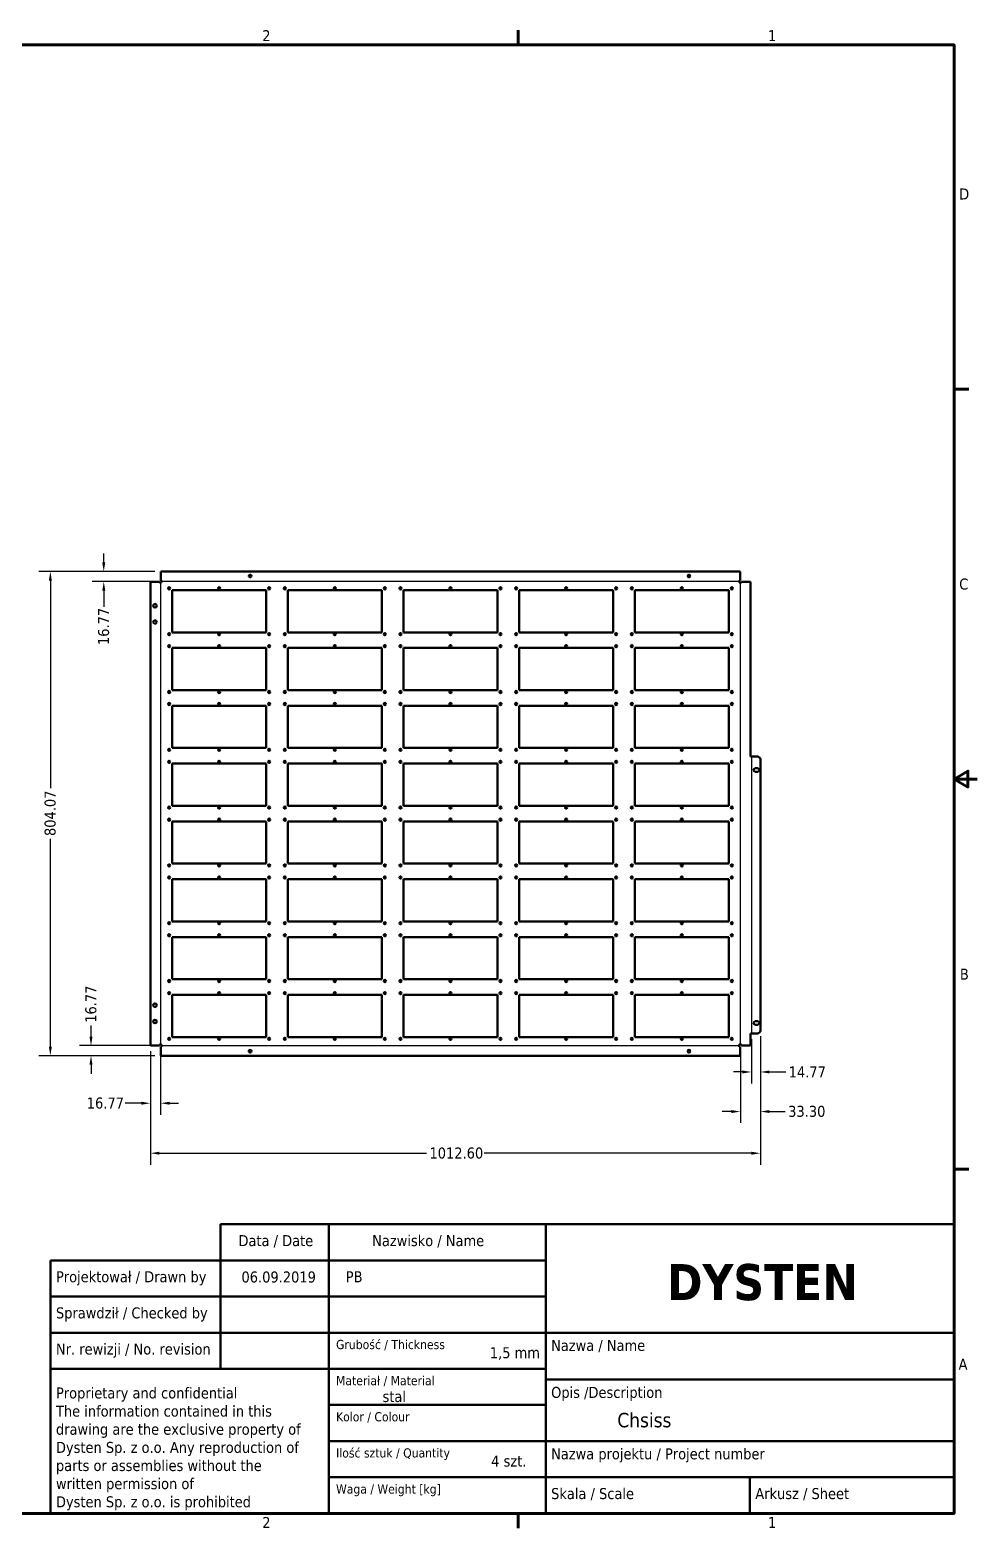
# Model space of a CAD drawing. Header units: millimetres. Extents: x 76 to 3277, y 38 to 2553.
# Drawn here: x 1704 to 3277, y 52 to 2539 of the extents above; entities that cross this region are included whole.
import ezdxf
from ezdxf.enums import TextEntityAlignment as Align

# ---------------------------------------------------------------- set-up
doc = ezdxf.new("R2010")
doc.units = ezdxf.units.MM
doc.header["$LTSCALE"] = 6
for name, color, linetype, lineweight in [('Linia środkowa zgięcia (ANSI)', 7, 'Continuous', 25), ('Obramowanie (ANSI)', 7, 'Continuous', 70), ('Tytuł (ANSI)', 7, 'Continuous', 50), ('Widoczne (ANSI)', 7, 'Continuous', 50), ('Wymiar (ANSI)', 7, 'Continuous', 25)]:
    doc.layers.add(name, color=color, linetype=linetype, lineweight=lineweight)
doc.styles.add('Styl tekstu42', font='tahoma.ttf')
doc.styles.add('Tekst notatki (ANSI)', font='tahoma.ttf')
doc.dimstyles.new('Domyślne - mm (ANSI)', dxfattribs={"dimscale": 6, "dimtxt": 3.048, "dimasz": 2.5, "dimexe": 3.175, "dimexo": 1.6002, "dimgap": 0.8, "dimtad": 0, "dimtoh": 1, "dimrnd": 1e-08, "dimzin": 4, "dimdsep": 46, "dimtxsty": 'Tekst notatki (ANSI)', "dimcen": 0.09, "dimdle": 10, "dimclrd": 256, "dimclre": 256, "dimclrt": 256, "dimadec": 1, "dimazin": 1, "dimtfac": 1, "dimtofl": 0, "dimtmove": 0, "dimatfit": 3, "dimfxl": 1, "dimtolj": 1, "dimtzin": 4, "dimlwd": -1, "dimlwe": -1, "dimarcsym": 0})

# ---------------------------------------------------------------- blocks, each defined once
blk = doc.blocks.new('Ramki Default Border')
at = {"layer": 'Obramowanie (ANSI)'}
for p, q in [((419.1, 419.1), (419.1, 423.16)), ((539.75, 323.85), (543.81, 323.85)), ((539.75, 107.95), (543.81, 107.95)), ((419.1, 12.7), (419.1, 8.64))]:
    blk.add_line(p, q, dxfattribs=at)
at = {"layer": 'Obramowanie (ANSI)', "flags": 128}
for points in [[(19.05, 12.7), (19.05, 419.1), (539.75, 419.1), (539.75, 12.7), (19.05, 12.7)], [(546.1, 215.9), (539.75, 215.9), (543.56, 218.1), (543.56, 213.7), (539.75, 215.9)]]:
    blk.add_lwpolyline(points, dxfattribs=at)
at = {"layer": 'Obramowanie (ANSI)', "char_height": 3.05, "attachment_point": 7, "style": 'Tekst notatki (ANSI)'}
for s, insert in [('2', (348.33, 420.12)), ('1', (488.26, 420.12)), ('D', (541.17, 376.3)), ('C', (541.17, 268.3)), ('B', (541.36, 160.4)), ('A', (540.99, 52.45)), ('2', (348.33, 8.64)), ('1', (488.26, 8.64))]:
    blk.add_mtext(s, dxfattribs=dict(at, insert=insert))
blk = doc.blocks.new('Tabelki rysunkowe Tabelka new')
at = {"layer": 'Tytuł (ANSI)'}
for p, q in [((529, 115), (326, 115)), ((326, 115), (326, 109)), ((356, 115), (356, 35)), ((416, 115), (416, 35)), ((529, 115), (529, 35)), ((326, 109), (326, 75)), ((279, 35), (279, 105)), ((279, 105), (356, 105)), ((356, 105), (416, 105)), ((356, 95), (279, 95)), ((356, 95), (416, 95)), ((356, 85), (279, 85)), ((356, 85), (416, 85)), ((416, 85), (529, 85)), ((356, 75), (279, 75)), ((356, 75), (416, 75)), ((416, 72), (529, 72)), ((356, 65), (416, 65)), ((356, 55), (416, 55)), ((416, 55), (529, 55)), ((356, 45), (416, 45)), ((416, 45), (529, 45)), ((472.5, 45), (472.5, 35)), ((529, 35), (279, 35))]:
    blk.add_line(p, q, dxfattribs=at)
at = {"layer": 'Tytuł (ANSI)', "style": 'Tekst notatki (ANSI)'}
for s, insert, char_height, attachment_point in [('Data / Date', (331, 112), 3.048, 1), ('Nazwisko / Name', (368, 112), 3.048, 1), ('\\fTahoma|b1|i0;\\H10.0000;DYSTEN', (476, 104), 10, 2), ('Projektował / Drawn by', (280.5, 102), 3.048, 1), ('Sprawdził / Checked by', (280.5, 92), 3.048, 1), ('\\fTahoma|b0|i0;\\H2.5400;Grubość / Thickness', (358, 83), 2.54, 1), ('Nazwa / Name', (417.5, 83), 3.048, 1), ('Nr. rewizji / No. revision', (280.5, 82), 3.048, 1), ('\\fTahoma|b0|i0;\\H2.5400;Materiał / Material', (358, 73), 2.54, 1), ('Opis /Description ', (417.5, 70), 3.048, 1), ('\\fTahoma|b0|i0;\\H2.5400;Kolor / Colour', (358, 63), 2.54, 1), ('\\fTahoma|b0|i0;\\H2.5400;Ilość sztuk / Quantity', (358, 53), 2.54, 1), ('Nazwa projektu / Project number', (417.5, 53), 3.048, 1), ('\\fTahoma|b0|i0;\\H2.5400;Waga / Weight [kg]', (358, 43), 2.54, 1), ('Skala / Scale', (417.5, 42), 3.048, 1), ('Arkusz / Sheet', (474, 42), 3.048, 1)]:
    blk.add_mtext(s, dxfattribs=dict(at, insert=insert, char_height=char_height, attachment_point=attachment_point))
at = {"layer": 'Tytuł (ANSI)', "insert": (280.5, 69.84), "char_height": 3.048, "attachment_point": 1, "line_spacing_factor": 0.987884, "style": 'Tekst notatki (ANSI)'}
blk.add_mtext('Proprietary and confidential\\PThe information contained in this\\Pdrawing are the exclusive property of\\PDysten Sp. z o.o. Any reproduction of\\Pparts or assemblies without the\\Pwritten permission of\\PDysten Sp. z o.o. is prohibited', dxfattribs=at)
at = {"layer": 'Tytuł (ANSI)'}
for tag, p, height, style in [('Data_001', (331.83, 98.89), 3.05, 'Tekst notatki (ANSI)'), ('Projektował_001', (360.69, 98.95), 3.05, 'Tekst notatki (ANSI)'), ('Grubość_materiału_001', (400.54, 77.94), 3.05, 'Tekst notatki (ANSI)'), ('Materiał_001', (370.86, 65.81), 3.05, 'Tekst notatki (ANSI)'), ('Nazwa_części_001', (435.82, 58.82), 4, 'Styl tekstu42'), ('Ilość_sztuk_001', (400.92, 47.95), 3.05, 'Tekst notatki (ANSI)')]:
    blk.add_attdef(tag, p, '', height=height, dxfattribs=dict(at, style=style))
at = {"layer": 'Tytuł (ANSI)', "style": 'Tekst notatki (ANSI)'}
for tag, p in [('kiedy_sprawdził', (332, 92)), ('Kto_zatwierdził', (361, 92)), ('Nr_części', (465.47, 80.14)), ('RAL', (395.29, 61)), ('Nr_projektu', (499.73, 51)), ('Waga', (401, 41))]:
    blk.add_attdef(tag, text='', height=3.05, dxfattribs=at).set_placement(p, align=Align.TOP_LEFT)
blk = doc.blocks.new('*D13')
at = {"layer": 'Defpoints', "color": 0, "transparency": 16777216}
for p in [(2917, 878.2), (1904.4, 853.2), (1904.4, 674.2)]:
    blk.add_point(p, dxfattribs=at)
at = {"layer": 'Wymiar (ANSI)', "transparency": 16777216}
for p, q in [((2917, 868.6), (2917, 655.1)), ((1904.4, 843.6), (1904.4, 655.1)), ((1919.4, 674.2), (2362.8, 674.2)), ((2902, 674.2), (2458.6, 674.2))]:
    blk.add_line(p, q, dxfattribs=at)
for points in [[(1919.4, 676.7), (1919.4, 671.7), (1904.4, 674.2)], [(2902, 676.7), (2902, 671.7), (2917, 674.2)]]:
    blk.add_solid(points, dxfattribs=at)
at = {"layer": 'Wymiar (ANSI)', "transparency": 16777216, "insert": (2367.6, 683.7), "char_height": 18.288, "attachment_point": 1, "style": 'Tekst notatki (ANSI)'}
blk.add_mtext('\\A1;1012.60', dxfattribs=at)
blk = doc.blocks.new('*D14')
at = {"layer": 'Defpoints', "color": 0, "transparency": 16777216}
for p in [(1904.4, 853.2), (1921.2, 854.6), (1921.2, 757.2)]:
    blk.add_point(p, dxfattribs=at)
at = {"layer": 'Wymiar (ANSI)', "transparency": 16777216}
for p, q in [((1904.4, 843.6), (1904.4, 738.1)), ((1921.2, 845), (1921.2, 738.1)), ((1889.4, 757.2), (1862.3, 757.2)), ((1936.2, 757.2), (1951.2, 757.2))]:
    blk.add_line(p, q, dxfattribs=at)
for points in [[(1889.4, 759.7), (1889.4, 754.7), (1904.4, 757.2)], [(1936.2, 759.7), (1936.2, 754.7), (1921.2, 757.2)]]:
    blk.add_solid(points, dxfattribs=at)
at = {"layer": 'Wymiar (ANSI)', "transparency": 16777216, "insert": (1798.7, 766.7), "char_height": 18.29, "attachment_point": 1, "style": 'Tekst notatki (ANSI)'}
blk.add_mtext('\\A1;16.77', dxfattribs=at)
blk = doc.blocks.new('*D15')
at = {"layer": 'Defpoints', "color": 0, "transparency": 16777216}
for p in [(2902.2, 873.2), (2917, 878.2), (2902.2, 809.1)]:
    blk.add_point(p, dxfattribs=at)
at = {"layer": 'Wymiar (ANSI)', "transparency": 16777216}
for p, q in [((2902.2, 863.6), (2902.2, 790.1)), ((2917, 868.6), (2917, 790.1)), ((2887.2, 809.1), (2872.2, 809.1)), ((2932, 809.1), (2959.1, 809.1))]:
    blk.add_line(p, q, dxfattribs=at)
for points in [[(2887.2, 811.6), (2887.2, 806.6), (2902.2, 809.1)], [(2932, 811.6), (2932, 806.6), (2917, 809.1)]]:
    blk.add_solid(points, dxfattribs=at)
at = {"layer": 'Wymiar (ANSI)', "transparency": 16777216, "insert": (2963.9, 818.3), "char_height": 18.29, "attachment_point": 1, "style": 'Tekst notatki (ANSI)'}
blk.add_mtext('\\A1;14.77', dxfattribs=at)
blk = doc.blocks.new('*D16')
at = {"layer": 'Defpoints', "color": 0, "transparency": 16777216}
for p in [(2917, 878.2), (2883.7, 854.6), (2883.7, 743.4)]:
    blk.add_point(p, dxfattribs=at)
at = {"layer": 'Wymiar (ANSI)', "transparency": 16777216}
for p, q in [((2917, 868.6), (2917, 724.4)), ((2883.7, 845), (2883.7, 724.4)), ((2868.7, 743.4), (2853.7, 743.4)), ((2932, 743.4), (2958.3, 743.4))]:
    blk.add_line(p, q, dxfattribs=at)
for points in [[(2868.7, 745.9), (2868.7, 740.9), (2883.7, 743.4)], [(2932, 745.9), (2932, 740.9), (2917, 743.4)]]:
    blk.add_solid(points, dxfattribs=at)
at = {"layer": 'Wymiar (ANSI)', "transparency": 16777216, "insert": (2963.1, 752.9), "char_height": 18.29, "attachment_point": 1, "style": 'Tekst notatki (ANSI)'}
blk.add_mtext('\\A1;33.30', dxfattribs=at)
blk = doc.blocks.new('*D17')
at = {"layer": 'Defpoints', "color": 0, "transparency": 16777216}
for p in [(1738.2, 1640.1), (1921.5, 1640.1), (1921.5, 836.1)]:
    blk.add_point(p, dxfattribs=at)
at = {"layer": 'Wymiar (ANSI)', "transparency": 16777216}
for p, q in [((1911.9, 1640.1), (1719.1, 1640.1)), ((1738.2, 1625.1), (1738.2, 1280.1)), ((1738.2, 851.1), (1738.2, 1196.1)), ((1911.9, 836.1), (1719.1, 836.1))]:
    blk.add_line(p, q, dxfattribs=at)
for points in [[(1735.7, 1625.1), (1740.7, 1625.1), (1738.2, 1640.1)], [(1735.7, 851.1), (1740.7, 851.1), (1738.2, 836.1)]]:
    blk.add_solid(points, dxfattribs=at)
at = {"layer": 'Wymiar (ANSI)', "transparency": 16777216, "insert": (1728.6, 1200.9), "char_height": 18.29, "attachment_point": 1, "rotation": 90, "style": 'Tekst notatki (ANSI)'}
blk.add_mtext('\\A1;804.07', dxfattribs=at)
blk = doc.blocks.new('*D18')
at = {"layer": 'Defpoints', "color": 0, "transparency": 16777216}
for p in [(1805.7, 852.8), (1922.9, 852.8), (1921.5, 836.1)]:
    blk.add_point(p, dxfattribs=at)
at = {"layer": 'Wymiar (ANSI)', "transparency": 16777216}
for p, q in [((1805.7, 867.8), (1805.7, 886)), ((1913.3, 852.8), (1786.7, 852.8)), ((1911.9, 836.1), (1786.7, 836.1)), ((1805.7, 821.1), (1805.7, 806.1))]:
    blk.add_line(p, q, dxfattribs=at)
for points in [[(1803.2, 867.8), (1808.2, 867.8), (1805.7, 852.8)], [(1803.2, 821.1), (1808.2, 821.1), (1805.7, 836.1)]]:
    blk.add_solid(points, dxfattribs=at)
at = {"layer": 'Wymiar (ANSI)', "transparency": 16777216, "insert": (1796.2, 890.8), "char_height": 18.29, "attachment_point": 1, "rotation": 90, "style": 'Tekst notatki (ANSI)'}
blk.add_mtext('\\A1;16.77', dxfattribs=at)
blk = doc.blocks.new('*D19')
at = {"layer": 'Defpoints', "color": 0, "transparency": 16777216}
for p in [(1826.9, 1623.4), (1921.5, 1640.1), (1922.9, 1623.4)]:
    blk.add_point(p, dxfattribs=at)
at = {"layer": 'Wymiar (ANSI)', "transparency": 16777216}
for p, q in [((1826.9, 1655.1), (1826.9, 1670.1)), ((1911.9, 1640.1), (1807.9, 1640.1)), ((1913.3, 1623.4), (1807.9, 1623.4)), ((1826.9, 1608.4), (1826.9, 1581.6))]:
    blk.add_line(p, q, dxfattribs=at)
for points in [[(1824.4, 1655.1), (1829.4, 1655.1), (1826.9, 1640.1)], [(1824.4, 1608.4), (1829.4, 1608.4), (1826.9, 1623.4)]]:
    blk.add_solid(points, dxfattribs=at)
at = {"layer": 'Wymiar (ANSI)', "transparency": 16777216, "insert": (1817.4, 1518), "char_height": 18.29, "attachment_point": 1, "rotation": 90, "style": 'Tekst notatki (ANSI)'}
blk.add_mtext('\\A1;16.77', dxfattribs=at)

msp = doc.modelspace()

# ---------------------------------------------------------------- linework, layer by layer
at = {"layer": 'Linia środkowa zgięcia (ANSI)'}
for p, q in [((1921.164, 1621.589), (1921.164, 854.589)), ((2881.931, 1623.356), (1922.931, 1623.356)), ((2883.698, 854.589), (2883.698, 1621.589)), ((2902.232, 1332.989), (2902.232, 873.189)), ((1922.931, 852.822), (2881.931, 852.822))]:
    msp.add_line(p, q, dxfattribs=at)
at = {"layer": 'Widoczne (ANSI)'}
for p, q in [((1919.396, 1622.989), (1904.396, 1622.989)), ((1904.396, 1622.989), (1904.396, 853.189)), ((1919.396, 1621.589), (1919.396, 1622.989)), ((1922.931, 1621.589), (1919.396, 1621.589)), ((2883.331, 1640.123), (1921.531, 1640.123)), ((1921.531, 1640.123), (1921.531, 1625.123)), ((1921.531, 1625.123), (1922.931, 1625.123)), ((1922.931, 1625.123), (1922.931, 1621.589)), ((2881.931, 1621.589), (2881.931, 1625.123)), ((2881.931, 1625.123), (2883.331, 1625.123)), ((2885.465, 1621.589), (2881.931, 1621.589)), ((2883.331, 1625.123), (2883.331, 1640.123)), ((2900.465, 1622.989), (2885.465, 1622.989)), ((2885.465, 1622.989), (2885.465, 1621.589)), ((2900.465, 1332.989), (2900.465, 1622.989)), ((1940.431, 1609.089), (2096.431, 1609.089)), ((1940.431, 1539.089), (1940.431, 1609.089)), ((2096.431, 1609.089), (2096.431, 1539.089)), ((2132.431, 1609.089), (2288.431, 1609.089)), ((2132.431, 1539.089), (2132.431, 1609.089)), ((2288.431, 1609.089), (2288.431, 1539.089)), ((2324.431, 1539.089), (2324.431, 1609.089)), ((2324.431, 1609.089), (2480.431, 1609.089)), ((2480.431, 1609.089), (2480.431, 1539.089)), ((2516.431, 1609.089), (2672.431, 1609.089)), ((2516.431, 1539.089), (2516.431, 1609.089)), ((2672.431, 1609.089), (2672.431, 1539.089)), ((2708.431, 1539.089), (2708.431, 1609.089)), ((2708.431, 1609.089), (2864.431, 1609.089)), ((2864.431, 1609.089), (2864.431, 1539.089)), ((2096.431, 1539.089), (1940.431, 1539.089)), ((2288.431, 1539.089), (2132.431, 1539.089)), ((2480.431, 1539.089), (2324.431, 1539.089)), ((2672.431, 1539.089), (2516.431, 1539.089)), ((2864.431, 1539.089), (2708.431, 1539.089)), ((1940.431, 1443.089), (1940.431, 1513.089)), ((1940.431, 1513.089), (2096.431, 1513.089)), ((2096.431, 1513.089), (2096.431, 1443.089)), ((2132.431, 1513.089), (2288.431, 1513.089)), ((2132.431, 1443.089), (2132.431, 1513.089)), ((2288.431, 1513.089), (2288.431, 1443.089)), ((2324.431, 1513.089), (2480.431, 1513.089)), ((2324.431, 1443.089), (2324.431, 1513.089)), ((2480.431, 1513.089), (2480.431, 1443.089)), ((2516.431, 1443.089), (2516.431, 1513.089)), ((2516.431, 1513.089), (2672.431, 1513.089)), ((2672.431, 1513.089), (2672.431, 1443.089)), ((2708.431, 1513.089), (2864.431, 1513.089)), ((2708.431, 1443.089), (2708.431, 1513.089)), ((2864.431, 1513.089), (2864.431, 1443.089)), ((2096.431, 1443.089), (1940.431, 1443.089)), ((2288.431, 1443.089), (2132.431, 1443.089)), ((2480.431, 1443.089), (2324.431, 1443.089)), ((2672.431, 1443.089), (2516.431, 1443.089)), ((2864.431, 1443.089), (2708.431, 1443.089)), ((1940.431, 1417.089), (2096.431, 1417.089)), ((1940.431, 1347.089), (1940.431, 1417.089)), ((2096.431, 1417.089), (2096.431, 1347.089)), ((2132.431, 1417.089), (2288.431, 1417.089)), ((2132.431, 1347.089), (2132.431, 1417.089)), ((2288.431, 1417.089), (2288.431, 1347.089)), ((2324.431, 1417.089), (2480.431, 1417.089)), ((2324.431, 1347.089), (2324.431, 1417.089)), ((2480.431, 1417.089), (2480.431, 1347.089)), ((2516.431, 1417.089), (2672.431, 1417.089)), ((2516.431, 1347.089), (2516.431, 1417.089)), ((2672.431, 1417.089), (2672.431, 1347.089)), ((2708.431, 1417.089), (2864.431, 1417.089)), ((2708.431, 1347.089), (2708.431, 1417.089)), ((2864.431, 1417.089), (2864.431, 1347.089)), ((2096.431, 1347.089), (1940.431, 1347.089)), ((2288.431, 1347.089), (2132.431, 1347.089)), ((2480.431, 1347.089), (2324.431, 1347.089)), ((2672.431, 1347.089), (2516.431, 1347.089)), ((2864.431, 1347.089), (2708.431, 1347.089)), ((1940.431, 1321.089), (2096.431, 1321.089)), ((1940.431, 1251.089), (1940.431, 1321.089)), ((2096.431, 1321.089), (2096.431, 1251.089)), ((2132.431, 1321.089), (2288.431, 1321.089)), ((2132.431, 1251.089), (2132.431, 1321.089)), ((2288.431, 1321.089), (2288.431, 1251.089)), ((2324.431, 1321.089), (2480.431, 1321.089)), ((2324.431, 1251.089), (2324.431, 1321.089)), ((2480.431, 1321.089), (2480.431, 1251.089)), ((2516.431, 1251.089), (2516.431, 1321.089)), ((2516.431, 1321.089), (2672.431, 1321.089)), ((2672.431, 1321.089), (2672.431, 1251.089)), ((2708.431, 1321.089), (2864.431, 1321.089)), ((2708.431, 1251.089), (2708.431, 1321.089)), ((2864.431, 1321.089), (2864.431, 1251.089)), ((2911.999, 1332.989), (2900.465, 1332.989)), ((2916.999, 878.189), (2916.999, 1327.989)), ((2908.499, 1313.389), (2909.954, 1313.389)), ((2909.954, 1307.489), (2908.499, 1307.489)), ((2911.045, 1313.389), (2912.499, 1313.389)), ((2912.499, 1307.489), (2911.045, 1307.489)), ((2096.431, 1251.089), (1940.431, 1251.089)), ((2288.431, 1251.089), (2132.431, 1251.089)), ((2480.431, 1251.089), (2324.431, 1251.089)), ((2672.431, 1251.089), (2516.431, 1251.089)), ((2864.431, 1251.089), (2708.431, 1251.089)), ((1940.431, 1225.089), (2096.431, 1225.089)), ((1940.431, 1155.089), (1940.431, 1225.089)), ((2096.431, 1225.089), (2096.431, 1155.089)), ((2132.431, 1225.089), (2288.431, 1225.089)), ((2132.431, 1155.089), (2132.431, 1225.089)), ((2288.431, 1225.089), (2288.431, 1155.089)), ((2324.431, 1225.089), (2480.431, 1225.089)), ((2324.431, 1155.089), (2324.431, 1225.089)), ((2480.431, 1225.089), (2480.431, 1155.089)), ((2516.431, 1225.089), (2672.431, 1225.089)), ((2516.431, 1155.089), (2516.431, 1225.089)), ((2672.431, 1225.089), (2672.431, 1155.089)), ((2708.431, 1155.089), (2708.431, 1225.089)), ((2708.431, 1225.089), (2864.431, 1225.089)), ((2864.431, 1225.089), (2864.431, 1155.089)), ((2096.431, 1155.089), (1940.431, 1155.089)), ((2288.431, 1155.089), (2132.431, 1155.089)), ((2480.431, 1155.089), (2324.431, 1155.089)), ((2672.431, 1155.089), (2516.431, 1155.089)), ((2864.431, 1155.089), (2708.431, 1155.089)), ((1940.431, 1129.089), (2096.431, 1129.089)), ((1940.431, 1059.089), (1940.431, 1129.089)), ((2096.431, 1129.089), (2096.431, 1059.089)), ((2132.431, 1129.089), (2288.431, 1129.089)), ((2132.431, 1059.089), (2132.431, 1129.089)), ((2288.431, 1129.089), (2288.431, 1059.089)), ((2324.431, 1129.089), (2480.431, 1129.089)), ((2324.431, 1059.089), (2324.431, 1129.089)), ((2480.431, 1129.089), (2480.431, 1059.089)), ((2516.431, 1129.089), (2672.431, 1129.089)), ((2516.431, 1059.089), (2516.431, 1129.089)), ((2672.431, 1129.089), (2672.431, 1059.089)), ((2708.431, 1129.089), (2864.431, 1129.089)), ((2708.431, 1059.089), (2708.431, 1129.089)), ((2864.431, 1129.089), (2864.431, 1059.089)), ((2096.431, 1059.089), (1940.431, 1059.089)), ((2288.431, 1059.089), (2132.431, 1059.089)), ((2480.431, 1059.089), (2324.431, 1059.089)), ((2672.431, 1059.089), (2516.431, 1059.089)), ((2864.431, 1059.089), (2708.431, 1059.089)), ((1940.431, 1033.089), (2096.431, 1033.089)), ((1940.431, 963.089), (1940.431, 1033.089)), ((2096.431, 1033.089), (2096.431, 963.089)), ((2132.431, 1033.089), (2288.431, 1033.089)), ((2132.431, 963.089), (2132.431, 1033.089)), ((2288.431, 1033.089), (2288.431, 963.089)), ((2324.431, 963.089), (2324.431, 1033.089)), ((2324.431, 1033.089), (2480.431, 1033.089)), ((2480.431, 1033.089), (2480.431, 963.089)), ((2516.431, 1033.089), (2672.431, 1033.089)), ((2516.431, 963.089), (2516.431, 1033.089)), ((2672.431, 1033.089), (2672.431, 963.089)), ((2708.431, 1033.089), (2864.431, 1033.089)), ((2708.431, 963.089), (2708.431, 1033.089)), ((2864.431, 1033.089), (2864.431, 963.089)), ((2096.431, 963.089), (1940.431, 963.089)), ((2288.431, 963.089), (2132.431, 963.089)), ((2480.431, 963.089), (2324.431, 963.089)), ((2672.431, 963.089), (2516.431, 963.089)), ((2864.431, 963.089), (2708.431, 963.089)), ((1940.431, 937.089), (2096.431, 937.089)), ((1940.431, 867.089), (1940.431, 937.089)), ((2096.431, 937.089), (2096.431, 867.089)), ((2132.431, 867.089), (2132.431, 937.089)), ((2132.431, 937.089), (2288.431, 937.089)), ((2288.431, 937.089), (2288.431, 867.089)), ((2324.431, 937.089), (2480.431, 937.089)), ((2324.431, 867.089), (2324.431, 937.089)), ((2480.431, 937.089), (2480.431, 867.089)), ((2516.431, 937.089), (2672.431, 937.089)), ((2516.431, 867.089), (2516.431, 937.089)), ((2672.431, 937.089), (2672.431, 867.089)), ((2708.431, 937.089), (2864.431, 937.089)), ((2708.431, 867.089), (2708.431, 937.089)), ((2864.431, 937.089), (2864.431, 867.089)), ((2900.465, 853.189), (2900.465, 873.189)), ((2900.465, 873.189), (2911.999, 873.189)), ((2908.499, 893.389), (2909.954, 893.389)), ((2909.954, 887.489), (2908.499, 887.489)), ((2911.045, 893.389), (2912.499, 893.389)), ((2912.499, 887.489), (2911.045, 887.489)), ((1904.396, 853.189), (1919.396, 853.189)), ((1919.396, 853.189), (1919.396, 854.589)), ((1919.396, 854.589), (1922.931, 854.589)), ((1922.931, 851.055), (1921.531, 851.055)), ((1921.531, 851.055), (1921.531, 836.055)), ((1922.931, 854.589), (1922.931, 851.055)), ((2096.431, 867.089), (1940.431, 867.089)), ((2288.431, 867.089), (2132.431, 867.089)), ((2480.431, 867.089), (2324.431, 867.089)), ((2672.431, 867.089), (2516.431, 867.089)), ((2864.431, 867.089), (2708.431, 867.089)), ((2881.931, 851.055), (2881.931, 854.589)), ((2881.931, 854.589), (2885.465, 854.589)), ((2883.331, 851.055), (2881.931, 851.055)), ((2883.331, 836.055), (2883.331, 851.055)), ((2885.465, 854.589), (2885.465, 853.189)), ((2885.465, 853.189), (2900.465, 853.189)), ((1921.531, 836.055), (2883.331, 836.055))]:
    msp.add_line(p, q, dxfattribs=at)
for centre, radius in [((2069.931, 1632.623), 2.25), ((2798.431, 1632.623), 2.25), ((1935.431, 1612.089), 1.75), ((2018.431, 1612.089), 1.75), ((2101.431, 1612.089), 1.75), ((2127.431, 1612.089), 1.75), ((2210.431, 1612.089), 1.75), ((2293.431, 1612.089), 1.75), ((2319.431, 1612.089), 1.75), ((2402.431, 1612.089), 1.75), ((2485.431, 1612.089), 1.75), ((2511.431, 1612.089), 1.75), ((2594.431, 1612.089), 1.75), ((2677.431, 1612.089), 1.75), ((2703.431, 1612.089), 1.75), ((2786.431, 1612.089), 1.75), ((2869.431, 1612.089), 1.75), ((1911.896, 1583.239), 3), ((1911.896, 1556.239), 3), ((1935.431, 1536.089), 1.75), ((1935.431, 1516.089), 1.75), ((2018.431, 1536.089), 1.75), ((2018.431, 1516.089), 1.75), ((2101.431, 1536.089), 1.75), ((2101.431, 1516.089), 1.75), ((2127.431, 1536.089), 1.75), ((2127.431, 1516.089), 1.75), ((2210.431, 1536.089), 1.75), ((2210.431, 1516.089), 1.75), ((2293.431, 1536.089), 1.75), ((2293.431, 1516.089), 1.75), ((2319.431, 1536.089), 1.75), ((2319.431, 1516.089), 1.75), ((2402.431, 1536.089), 1.75), ((2402.431, 1516.089), 1.75), ((2485.431, 1536.089), 1.75), ((2485.431, 1516.089), 1.75), ((2511.431, 1536.089), 1.75), ((2511.431, 1516.089), 1.75), ((2594.431, 1536.089), 1.75), ((2594.431, 1516.089), 1.75), ((2677.431, 1536.089), 1.75), ((2677.431, 1516.089), 1.75), ((2703.431, 1536.089), 1.75), ((2703.431, 1516.089), 1.75), ((2786.431, 1536.089), 1.75), ((2786.431, 1516.089), 1.75), ((2869.431, 1536.089), 1.75), ((2869.431, 1516.089), 1.75), ((1935.431, 1440.089), 1.75), ((1935.431, 1420.089), 1.75), ((2018.431, 1440.089), 1.75), ((2018.431, 1420.089), 1.75), ((2101.431, 1440.089), 1.75), ((2101.431, 1420.089), 1.75), ((2127.431, 1440.089), 1.75), ((2127.431, 1420.089), 1.75), ((2210.431, 1440.089), 1.75), ((2210.431, 1420.089), 1.75), ((2293.431, 1440.089), 1.75), ((2293.431, 1420.089), 1.75), ((2319.431, 1440.089), 1.75), ((2319.431, 1420.089), 1.75), ((2402.431, 1440.089), 1.75), ((2402.431, 1420.089), 1.75), ((2485.431, 1440.089), 1.75), ((2485.431, 1420.089), 1.75), ((2511.431, 1440.089), 1.75), ((2511.431, 1420.089), 1.75), ((2594.431, 1440.089), 1.75), ((2594.431, 1420.089), 1.75), ((2677.431, 1440.089), 1.75), ((2677.431, 1420.089), 1.75), ((2703.431, 1440.089), 1.75), ((2703.431, 1420.089), 1.75), ((2786.431, 1440.089), 1.75), ((2786.431, 1420.089), 1.75), ((2869.431, 1440.089), 1.75), ((2869.431, 1420.089), 1.75), ((1935.431, 1344.089), 1.75), ((2018.431, 1344.089), 1.75), ((2101.431, 1344.089), 1.75), ((2127.431, 1344.089), 1.75), ((2210.431, 1344.089), 1.75), ((2293.431, 1344.089), 1.75), ((2319.431, 1344.089), 1.75), ((2402.431, 1344.089), 1.75), ((2485.431, 1344.089), 1.75), ((2511.431, 1344.089), 1.75), ((2594.431, 1344.089), 1.75), ((2677.431, 1344.089), 1.75), ((2703.431, 1344.089), 1.75), ((2786.431, 1344.089), 1.75), ((2869.431, 1344.089), 1.75), ((1935.431, 1324.089), 1.75), ((2018.431, 1324.089), 1.75), ((2101.431, 1324.089), 1.75), ((2127.431, 1324.089), 1.75), ((2210.431, 1324.089), 1.75), ((2293.431, 1324.089), 1.75), ((2319.431, 1324.089), 1.75), ((2402.431, 1324.089), 1.75), ((2485.431, 1324.089), 1.75), ((2511.431, 1324.089), 1.75), ((2594.431, 1324.089), 1.75), ((2677.431, 1324.089), 1.75), ((2703.431, 1324.089), 1.75), ((2786.431, 1324.089), 1.75), ((2869.431, 1324.089), 1.75), ((1935.431, 1248.089), 1.75), ((2018.431, 1248.089), 1.75), ((2101.431, 1248.089), 1.75), ((2127.431, 1248.089), 1.75), ((2210.431, 1248.089), 1.75), ((2293.431, 1248.089), 1.75), ((2319.431, 1248.089), 1.75), ((2402.431, 1248.089), 1.75), ((2485.431, 1248.089), 1.75), ((2511.431, 1248.089), 1.75), ((2594.431, 1248.089), 1.75), ((2677.431, 1248.089), 1.75), ((2703.431, 1248.089), 1.75), ((2786.431, 1248.089), 1.75), ((2869.431, 1248.089), 1.75), ((1935.431, 1228.089), 1.75), ((2018.431, 1228.089), 1.75), ((2101.431, 1228.089), 1.75), ((2127.431, 1228.089), 1.75), ((2210.431, 1228.089), 1.75), ((2293.431, 1228.089), 1.75), ((2319.431, 1228.089), 1.75), ((2402.431, 1228.089), 1.75), ((2485.431, 1228.089), 1.75), ((2511.431, 1228.089), 1.75), ((2594.431, 1228.089), 1.75), ((2677.431, 1228.089), 1.75), ((2703.431, 1228.089), 1.75), ((2786.431, 1228.089), 1.75), ((2869.431, 1228.089), 1.75), ((1935.431, 1152.089), 1.75), ((2018.431, 1152.089), 1.75), ((2101.431, 1152.089), 1.75), ((2127.431, 1152.089), 1.75), ((2210.431, 1152.089), 1.75), ((2293.431, 1152.089), 1.75), ((2319.431, 1152.089), 1.75), ((2402.431, 1152.089), 1.75), ((2485.431, 1152.089), 1.75), ((2511.431, 1152.089), 1.75), ((2594.431, 1152.089), 1.75), ((2677.431, 1152.089), 1.75), ((2703.431, 1152.089), 1.75), ((2786.431, 1152.089), 1.75), ((2869.431, 1152.089), 1.75), ((1935.431, 1132.089), 1.75), ((2018.431, 1132.089), 1.75), ((2101.431, 1132.089), 1.75), ((2127.431, 1132.089), 1.75), ((2210.431, 1132.089), 1.75), ((2293.431, 1132.089), 1.75), ((2319.431, 1132.089), 1.75), ((2402.431, 1132.089), 1.75), ((2485.431, 1132.089), 1.75), ((2511.431, 1132.089), 1.75), ((2594.431, 1132.089), 1.75), ((2677.431, 1132.089), 1.75), ((2703.431, 1132.089), 1.75), ((2786.431, 1132.089), 1.75), ((2869.431, 1132.089), 1.75), ((1935.431, 1056.089), 1.75), ((2018.431, 1056.089), 1.75), ((2101.431, 1056.089), 1.75), ((2127.431, 1056.089), 1.75), ((2210.431, 1056.089), 1.75), ((2293.431, 1056.089), 1.75), ((2319.431, 1056.089), 1.75), ((2402.431, 1056.089), 1.75), ((2485.431, 1056.089), 1.75), ((2511.431, 1056.089), 1.75), ((2594.431, 1056.089), 1.75), ((2677.431, 1056.089), 1.75), ((2703.431, 1056.089), 1.75), ((2786.431, 1056.089), 1.75), ((2869.431, 1056.089), 1.75), ((1935.431, 1036.089), 1.75), ((2018.431, 1036.089), 1.75), ((2101.431, 1036.089), 1.75), ((2127.431, 1036.089), 1.75), ((2210.431, 1036.089), 1.75), ((2293.431, 1036.089), 1.75), ((2319.431, 1036.089), 1.75), ((2402.431, 1036.089), 1.75), ((2485.431, 1036.089), 1.75), ((2511.431, 1036.089), 1.75), ((2594.431, 1036.089), 1.75), ((2677.431, 1036.089), 1.75), ((2703.431, 1036.089), 1.75), ((2786.431, 1036.089), 1.75), ((2869.431, 1036.089), 1.75), ((1935.431, 960.089), 1.75), ((2018.431, 960.089), 1.75), ((2101.431, 960.089), 1.75), ((2127.431, 960.089), 1.75), ((2210.431, 960.089), 1.75), ((2293.431, 960.089), 1.75), ((2319.431, 960.089), 1.75), ((2402.431, 960.089), 1.75), ((2485.431, 960.089), 1.75), ((2511.431, 960.089), 1.75), ((2594.431, 960.089), 1.75), ((2677.431, 960.089), 1.75), ((2703.431, 960.089), 1.75), ((2786.431, 960.089), 1.75), ((2869.431, 960.089), 1.75), ((1911.896, 919.939), 3), ((1935.431, 940.089), 1.75), ((2018.431, 940.089), 1.75), ((2101.431, 940.089), 1.75), ((2127.431, 940.089), 1.75), ((2210.431, 940.089), 1.75), ((2293.431, 940.089), 1.75), ((2319.431, 940.089), 1.75), ((2402.431, 940.089), 1.75), ((2485.431, 940.089), 1.75), ((2511.431, 940.089), 1.75), ((2594.431, 940.089), 1.75), ((2677.431, 940.089), 1.75), ((2703.431, 940.089), 1.75), ((2786.431, 940.089), 1.75), ((2869.431, 940.089), 1.75), ((1911.896, 892.939), 3), ((1935.431, 864.089), 1.75), ((2018.431, 864.089), 1.75), ((2069.931, 843.555), 2.25), ((2101.431, 864.089), 1.75), ((2127.431, 864.089), 1.75), ((2210.431, 864.089), 1.75), ((2293.431, 864.089), 1.75), ((2319.431, 864.089), 1.75), ((2402.431, 864.089), 1.75), ((2485.431, 864.089), 1.75), ((2511.431, 864.089), 1.75), ((2594.431, 864.089), 1.75), ((2677.431, 864.089), 1.75), ((2703.431, 864.089), 1.75), ((2786.431, 864.089), 1.75), ((2798.431, 843.555), 2.25), ((2869.431, 864.089), 1.75)]:
    msp.add_circle(centre, radius, dxfattribs=at)
for centre, radius, start, end in [((2911.999, 1327.989), 5, 0, 90), ((2908.499, 1310.439), 2.95, 90, 270), ((2910.499, 1310.439), 3, 79.524686, 100.475314), ((2910.499, 1310.439), 3, 259.524686, 280.475314), ((2912.499, 1310.439), 2.95, 270, 90), ((2908.499, 890.439), 2.95, 90, 270), ((2910.499, 890.439), 3, 79.524686, 100.475314), ((2910.499, 890.439), 3, 259.524686, 280.475314), ((2911.999, 878.189), 5, 270, 0), ((2912.499, 890.439), 2.95, 270, 90)]:
    msp.add_arc(centre, radius, start, end, dxfattribs=at)

# ---------------------------------------------------------------- block references
at = {"xscale": 6, "yscale": 6, "zscale": 6}
msp.add_blockref('Ramki Default Border', (0, 0), dxfattribs=at)
msp.add_blockref('Tabelki rysunkowe Tabelka new', (64.5, -133.8), dxfattribs=at).add_auto_attribs({'Projektował_001': 'PB', 'Data_001': '06.09.2019', 'Materiał_001': 'stal', 'Grubość_materiału_001': '1,5 mm', 'Ilość_sztuk_001': '4 szt.', 'Nazwa_części_001': 'Chsiss'})

# ---------------------------------------------------------------- dimensions: what is measured, and where the dimension line sits
at = {"layer": 'Wymiar (ANSI)'}
for base, p1, p2, angle, picture, middle in [((1826.931, 1623.356), (1921.531, 1640.123), (1922.931, 1623.356), 90, '*D19', (1826.931, 1547.398)), ((1738.198, 1640.123), (1921.531, 836.055), (1921.531, 1640.123), 270, '*D17', (1738.198, 1238.089)), ((1805.735, 852.822), (1921.531, 836.055), (1922.931, 852.822), 270, '*D18', (1805.735, 920.182)), ((1921.164, 757.189), (1904.396, 853.189), (1921.164, 854.589), 180, '*D14', (1828.113, 757.189))]:
    dim = msp.add_linear_dim(base=base, p1=p1, p2=p2, angle=angle, dimstyle='Domyślne - mm (ANSI)', override={"dimgap": 0.8, "dimtoh": 0, "dimdec": 2, "dimtol": 0, "dimlim": 0, "dimtp": 0, "dimtm": 0, "dimtdec": 2, "dimatfit": 1}, dxfattribs=at)
    dim.commit()
    dim.dimension.update_dxf_attribs({"geometry": picture, "text_midpoint": middle, "dimtype": 160})
for base, p2, picture, middle in [((1904.396, 674.189), (1904.396, 853.189), '*D13', (2410.698, 674.189)), ((2883.698, 743.424), (2883.698, 854.589), '*D16', (2993.283, 743.424)), ((2902.232, 809.111), (2902.232, 873.189), '*D15', (2993.283, 809.111))]:
    dim = msp.add_linear_dim(base=base, p1=(2916.999, 878.189), p2=p2, dimstyle='Domyślne - mm (ANSI)', override={"dimgap": 0.8, "dimtoh": 0, "dimdec": 2, "dimtol": 0, "dimlim": 0, "dimtp": 0, "dimtm": 0, "dimtdec": 2, "dimatfit": 1}, dxfattribs=at)
    dim.commit()
    dim.dimension.update_dxf_attribs({"geometry": picture, "text_midpoint": middle, "dimtype": 160})

doc.saveas('drawing.dxf')
